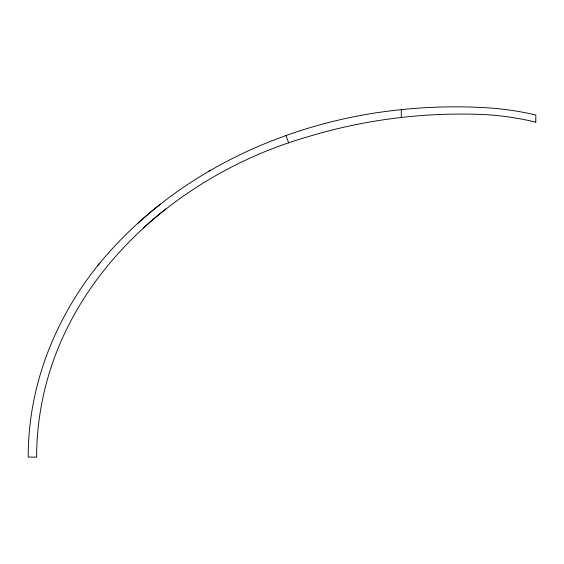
<?xml version="1.0" encoding="UTF-8"?>
<svg xmlns="http://www.w3.org/2000/svg" width="564" height="564" viewBox="0 0 564 564"><rect width="100%" height="100%" fill="white"/><g stroke="black" fill="none" stroke-linecap="round" stroke-linejoin="round"><path stroke-width="0.85" d="M99.765 263.099C65.05 305.61 40.608 356.885 31.873 411.226A288.162 288.162 0 0 0 28.2 457.059L36.639 457.171A282.945 282.945 0 0 1 40.241 412.129C62.047 275.338 179.592 173.437 307.993 136.728A519.522 519.522 0 0 1 399.672 117.679L409.062 116.635A534.891 534.891 0 0 1 484.744 114.584L484.786 114.584A284.327 284.327 0 0 1 535.8 122.177M97.628 265.764C171.576 174.48 285.56 121.225 401.293 109.656A520.473 520.473 0 0 1 485.237 107.682A296.375 296.375 0 0 1 502.284 109.148A291.489 291.489 0 0 1 535.8 115.007L535.8 122.184M208.201 171.484L210.732 170.025M286.054 135.586L288.719 143.052M401.293 109.656L401.293 117.467M143.594 227.793A376.442 373.537 -85.6 0 1 154.515 218.176A383.492 379.135 -4.4 0 1 165.887 208.92M160.43 204.203A418.819 414.061 -4.4 0 0 148.847 213.657A411.466 408.287 -85.6 0 0 137.686 223.457"/></g></svg>
